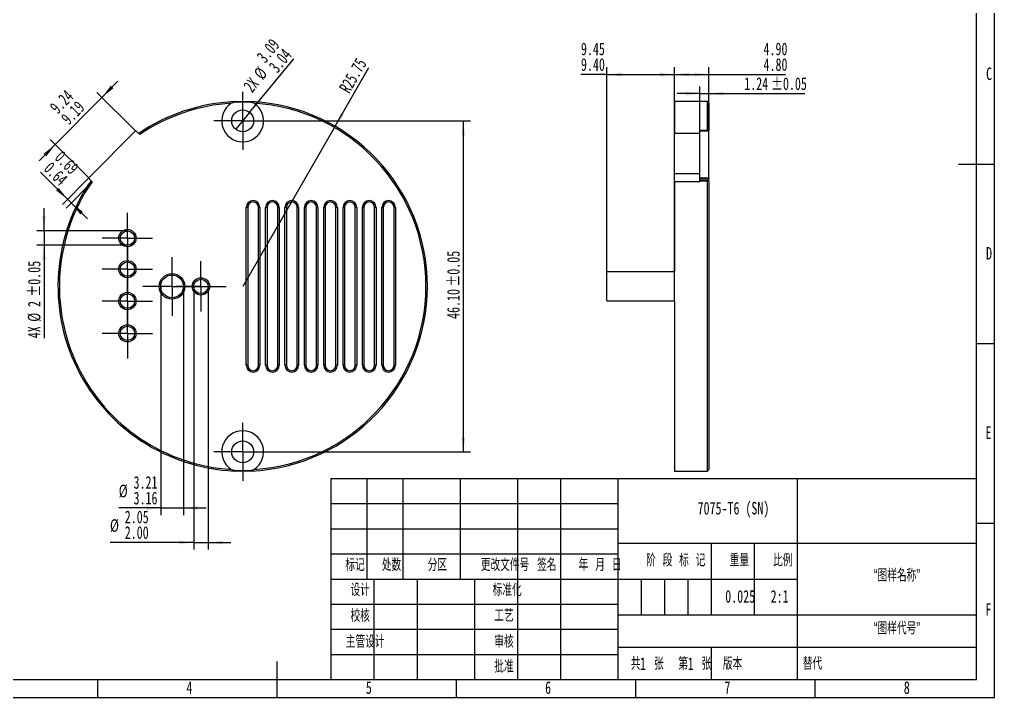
# Model space of a CAD drawing. Header units: millimetres. Extents: x 0 to 420, y 0 to 297.
# Drawn here: x 148.2 to 420, y 0 to 188.9 of the extents above; entities that cross this region are included whole.
import ezdxf

# ---------------------------------------------------------------- set-up
doc = ezdxf.new("R2010")
doc.units = ezdxf.units.MM
for name, color, linetype in [('10', 7, 'Continuous'), ('5', 7, 'Continuous'), ('9', 7, 'Continuous'), ('SLD-0', 7, 'Continuous')]:
    doc.layers.add(name, color=color, linetype=linetype)
doc.styles.add('SLDTEXTSTYLE0', font='TXT', dxfattribs={"width": 0.7, "bigfont": 'bigfont'})
doc.styles.add('SLDTEXTSTYLE1', font='TXT', dxfattribs={"width": 0.62, "bigfont": 'bigfont'})
doc.styles.add('SLDTEXTSTYLE2', font='TXT', dxfattribs={"width": 0.614286, "bigfont": 'bigfont'})
doc.styles.add('SLDTEXTSTYLE3', font='TXT', dxfattribs={"width": 0.6, "bigfont": 'bigfont'})
doc.styles.add('SLDTEXTSTYLE4', font='TXT', dxfattribs={"width": 0.7})
doc.dimstyles.new('SLDDIMSTYLE0', dxfattribs={"dimtxt": 3.5, "dimasz": 4.08, "dimexe": 0, "dimexo": 0.0625, "dimgap": 0.875, "dimtad": 2, "dimlfac": 0.5, "dimrnd": 1e-09, "dimdsep": 46, "dimtxsty": 'SLDTEXTSTYLE4', "dimsah": 1, "dimcen": 0.09, "dimadec": 0, "dimazin": 2, "dimlim": 1, "dimtm": 0.05, "dimtfac": 1, "dimtmove": 0, "dimatfit": 0, "dimfxl": 0, "dimfrac": 2, "dimtolj": 1, "dimarcsym": 0})
doc.dimstyles.new('SLDDIMSTYLE1', dxfattribs={"dimtxt": 3.5, "dimasz": 4.08, "dimexe": 0, "dimexo": 0.0625, "dimgap": 0.875, "dimtad": 2, "dimlfac": 0.5, "dimrnd": 1e-09, "dimzin": 12, "dimdsep": 46, "dimtxsty": 'SLDTEXTSTYLE4', "dimsah": 1, "dimcen": 0.09, "dimadec": 0, "dimazin": 3, "dimlim": 1, "dimtm": 0.05, "dimtfac": 1, "dimtmove": 0, "dimatfit": 0, "dimfxl": 0, "dimfrac": 2, "dimtolj": 1, "dimtzin": 12, "dimarcsym": 0})
doc.dimstyles.new('SLDDIMSTYLE2', dxfattribs={"dimtxt": 3.5, "dimasz": 4.08, "dimexe": 0, "dimexo": 0.0625, "dimgap": 0.875, "dimtad": 2, "dimlfac": 0.5, "dimrnd": 1e-09, "dimzin": 4, "dimdsep": 46, "dimtxsty": 'SLDTEXTSTYLE4', "dimsah": 1, "dimcen": 0.09, "dimadec": 0, "dimazin": 1, "dimtol": 1, "dimtp": 0.05, "dimtm": 0.05, "dimtfac": 1, "dimtofl": 0, "dimtmove": 0, "dimatfit": 3, "dimfxl": 0, "dimfrac": 2, "dimtolj": 1, "dimarcsym": 0})
doc.dimstyles.new('SLDDIMSTYLE3', dxfattribs={"dimtxt": 3.5, "dimasz": 4.08, "dimexe": 0, "dimexo": 0.0625, "dimgap": 0.875, "dimtad": 2, "dimlfac": 0.5, "dimrnd": 1e-09, "dimzin": 12, "dimdsep": 46, "dimtxsty": 'SLDTEXTSTYLE4', "dimsah": 1, "dimcen": 0, "dimadec": 0, "dimazin": 3, "dimtfac": 1, "dimtofl": 0, "dimtmove": 0, "dimatfit": 3, "dimfxl": 0, "dimfrac": 2, "dimtolj": 1, "dimtzin": 12, "dimarcsym": 0})
doc.dimstyles.new('SLDDIMSTYLE4', dxfattribs={"dimtxt": 3.5, "dimasz": 4.08, "dimexe": 0, "dimexo": 0.0625, "dimgap": 0.875, "dimtad": 2, "dimlfac": 0.5, "dimrnd": 1e-09, "dimzin": 12, "dimdsep": 46, "dimtxsty": 'SLDTEXTSTYLE4', "dimsah": 1, "dimcen": 0.09, "dimadec": 0, "dimazin": 3, "dimtol": 1, "dimtp": 0.05, "dimtm": 0.05, "dimtfac": 1, "dimtmove": 0, "dimatfit": 0, "dimfxl": 0, "dimfrac": 2, "dimtolj": 1, "dimarcsym": 0})
doc.dimstyles.new('SLDDIMSTYLE5', dxfattribs={"dimtxt": 3.5, "dimasz": 4.08, "dimexe": 0, "dimexo": 0.0625, "dimgap": 0.875, "dimtad": 2, "dimlfac": 0.5, "dimrnd": 1e-09, "dimzin": 12, "dimdsep": 46, "dimtxsty": 'SLDTEXTSTYLE4', "dimsah": 1, "dimcen": 0.09, "dimadec": 0, "dimazin": 3, "dimlim": 1, "dimtp": 0.05, "dimtfac": 1, "dimtmove": 0, "dimatfit": 0, "dimfxl": 0, "dimfrac": 2, "dimtolj": 1, "dimtzin": 12, "dimarcsym": 0})
doc.dimstyles.new('SLDDIMSTYLE6', dxfattribs={"dimtxt": 3.5, "dimasz": 4.08, "dimexe": 0, "dimexo": 0.0625, "dimgap": 0.875, "dimtad": 2, "dimlfac": 0.5, "dimrnd": 1e-09, "dimzin": 4, "dimdsep": 46, "dimtxsty": 'SLDTEXTSTYLE4', "dimsah": 1, "dimcen": 0.09, "dimadec": 0, "dimazin": 1, "dimlim": 1, "dimtp": 0.05, "dimtfac": 1, "dimtmove": 0, "dimatfit": 0, "dimfxl": 0, "dimfrac": 2, "dimtolj": 1, "dimtzin": 4, "dimarcsym": 0})
doc.dimstyles.new('SLDDIMSTYLE7', dxfattribs={"dimtxt": 3.5, "dimasz": 4.08, "dimexe": 0, "dimexo": 0.0625, "dimgap": 0.875, "dimtad": 2, "dimlfac": 0.5, "dimrnd": 1e-09, "dimzin": 12, "dimdsep": 46, "dimtxsty": 'SLDTEXTSTYLE4', "dimblk1": 'NONE', "dimsah": 1, "dimcen": 0, "dimadec": 0, "dimazin": 3, "dimlim": 1, "dimtp": 0.05, "dimtfac": 1, "dimtmove": 0, "dimatfit": 3, "dimldrblk": 'NONE', "dimfxl": 0, "dimfrac": 2, "dimtolj": 1, "dimtzin": 12, "dimarcsym": 0})
doc.dimstyles.new('SLDDIMSTYLE8', dxfattribs={"dimtxt": 3.5, "dimasz": 4.08, "dimexe": 0, "dimexo": 0.0625, "dimgap": 0.875, "dimtad": 2, "dimlfac": 0.5, "dimrnd": 1e-09, "dimzin": 4, "dimdsep": 46, "dimtxsty": 'SLDTEXTSTYLE4', "dimsah": 1, "dimcen": 0.09, "dimadec": 0, "dimazin": 1, "dimlim": 1, "dimtp": 0.1, "dimtfac": 1, "dimtofl": 0, "dimtmove": 0, "dimatfit": 3, "dimfxl": 0, "dimfrac": 2, "dimtolj": 1, "dimtzin": 4, "dimarcsym": 0})
doc.dimstyles.new('SLDDIMSTYLE9', dxfattribs={"dimtxt": 3.5, "dimasz": 4.08, "dimexe": 0, "dimexo": 0.0625, "dimgap": 0.875, "dimtad": 2, "dimlfac": 0.5, "dimrnd": 1e-09, "dimzin": 4, "dimdsep": 46, "dimtxsty": 'SLDTEXTSTYLE4', "dimsah": 1, "dimcen": 0.09, "dimadec": 0, "dimazin": 1, "dimlim": 1, "dimtp": 0.05, "dimtfac": 1, "dimtofl": 0, "dimtmove": 0, "dimatfit": 3, "dimfxl": 0, "dimfrac": 2, "dimtolj": 1, "dimtzin": 4, "dimarcsym": 0})

# ---------------------------------------------------------------- blocks, each defined once
blk = doc.blocks.new('_D')
at = {"layer": '10'}
for p, q in [((161.61, 138.75), (153.98, 146.29)), ((167.52, 144.73), (160.2, 137.32)), ((168.39, 143.63), (161.19, 136.35)), ((161.61, 138.75), (162.6, 137.77)), ((162.6, 137.77), (167.11, 133.31))]:
    blk.add_line(p, q, dxfattribs=at)
for points in [[(161.61, 138.75), (159.06, 141.98), (158.35, 141.25)], [(162.6, 137.77), (165.14, 134.54), (165.86, 135.27)]]:
    blk.add_solid(points, dxfattribs=at)
at = {"layer": '10', "char_height": 3.5, "attachment_point": 1, "rotation": 315.3524, "style": 'SLDTEXTSTYLE4'}
for s, insert in [('0.69', (160.21, 152.59)), ('0.64', (157.15, 149.5))]:
    blk.add_mtext(s, dxfattribs=dict(at, insert=insert))
blk = doc.blocks.new('_D_1')
at = {"layer": '10'}
for p, q in [((171.12, 167.15), (175.58, 171.67)), ((180.51, 157.88), (169.7, 168.56)), ((158.13, 154.01), (171.12, 167.15)), ((167.52, 144.73), (156.71, 155.41)), ((158.13, 154.01), (153.67, 149.49))]:
    blk.add_line(p, q, dxfattribs=at)
for points in [[(171.12, 167.15), (174.35, 169.7), (173.63, 170.41)], [(158.13, 154.01), (154.9, 151.46), (155.63, 150.75)]]:
    blk.add_solid(points, dxfattribs=at)
at = {"layer": '10', "char_height": 3.5, "attachment_point": 1, "rotation": 45.3524, "style": 'SLDTEXTSTYLE4'}
for s, insert in [('9.24', (156.33, 164.8)), ('9.19', (159.43, 161.75))]:
    blk.add_mtext(s, dxfattribs=dict(at, insert=insert))
blk = doc.blocks.new('_D_2')
at = {"layer": '10'}
for p, q in [((218.43, 160.63), (273.89, 160.63)), ((271.89, 160.63), (271.89, 68.43)), ((218.43, 68.43), (273.89, 68.43))]:
    blk.add_line(p, q, dxfattribs=at)
for points in [[(271.89, 160.63), (271.38, 156.55), (272.4, 156.55)], [(271.89, 68.43), (272.4, 72.51), (271.38, 72.51)]]:
    blk.add_solid(points, dxfattribs=at)
at = {"layer": '10', "char_height": 3.5, "attachment_point": 1, "rotation": 90, "style": 'SLDTEXTSTYLE4'}
for s, insert in [('±0.05', (267.38, 114.43)), ('46.10', (267.38, 105.45))]:
    blk.add_mtext(s, dxfattribs=dict(at, insert=insert))
blk = doc.blocks.new('_D_3')
at = {"layer": '10'}
for q in [(245.59, 175.5), (210.39, 114.53)]:
    blk.add_line((236.14, 159.13), q, dxfattribs=at)
blk.add_solid([(236.14, 159.13), (238.62, 162.41), (237.74, 162.92)], dxfattribs=at)
at = {"layer": '10', "insert": (237.08, 169.79), "char_height": 3.5, "attachment_point": 1, "rotation": 60, "style": 'SLDTEXTSTYLE4'}
blk.add_mtext('R25.75', dxfattribs=at)
blk = doc.blocks.new('_D_4')
at = {"layer": '10'}
for p, q in [((155.01, 129.97), (155.01, 136.32)), ((178.25, 129.97), (153.01, 129.97)), ((155.01, 129.97), (155.01, 125.97)), ((178.25, 125.97), (153.01, 125.97)), ((155.01, 125.97), (155.01, 100.07))]:
    blk.add_line(p, q, dxfattribs=at)
for points in [[(155.01, 129.97), (155.52, 134.05), (154.5, 134.05)], [(155.01, 125.97), (154.5, 121.89), (155.52, 121.89)]]:
    blk.add_solid(points, dxfattribs=at)
at = {"layer": '10', "char_height": 3.5, "attachment_point": 1, "rotation": 90, "style": 'SLDTEXTSTYLE4'}
for s, insert in [('±0.05', (150.5, 111.63)), ('2', (150.5, 108.78)), ('%%c', (150.49, 104.67)), ('4X', (150.5, 100.07))]:
    blk.add_mtext(s, dxfattribs=dict(at, insert=insert))
blk = doc.blocks.new('_D_5')
at = {"layer": '10'}
for p, q in [((187.54, 114.51), (187.54, 50.79)), ((193.86, 114.51), (193.86, 50.79)), ((187.54, 52.79), (175.85, 52.79)), ((187.54, 52.79), (193.86, 52.79)), ((193.86, 52.79), (200.21, 52.79))]:
    blk.add_line(p, q, dxfattribs=at)
for points in [[(187.54, 52.79), (183.46, 53.3), (183.46, 52.28)], [(193.86, 52.79), (197.94, 52.28), (197.94, 53.3)]]:
    blk.add_solid(points, dxfattribs=at)
at = {"layer": '10', "char_height": 3.5, "attachment_point": 1, "style": 'SLDTEXTSTYLE4'}
for s, insert in [('3.21', (179.97, 61.66)), ('%%c', (175.85, 59.28)), ('3.16', (179.97, 57.3))]:
    blk.add_mtext(s, dxfattribs=dict(at, insert=insert))
blk = doc.blocks.new('_D_6')
at = {"layer": '10'}
for p, q in [((196.75, 114.51), (196.75, 41.18)), ((200.75, 114.51), (200.75, 41.18)), ((196.75, 43.18), (173.41, 43.18)), ((196.75, 43.18), (200.75, 43.18)), ((200.75, 43.18), (207.1, 43.18))]:
    blk.add_line(p, q, dxfattribs=at)
for points in [[(196.75, 43.18), (192.67, 43.68), (192.67, 42.67)], [(200.75, 43.18), (204.83, 42.67), (204.83, 43.68)]]:
    blk.add_solid(points, dxfattribs=at)
at = {"layer": '10', "char_height": 3.5, "attachment_point": 1, "style": 'SLDTEXTSTYLE4'}
for s, insert in [('2.05', (177.52, 52.04)), ('%%c', (173.41, 49.66)), ('2.00', (177.52, 47.69))]:
    blk.add_mtext(s, dxfattribs=dict(at, insert=insert))
blk = doc.blocks.new('_D_7')
at = {"layer": '10'}
for q in [(224.62, 177.93), (208.46, 158.28)]:
    blk.add_line((212.32, 162.98), q, dxfattribs=at)
blk.add_solid([(212.32, 162.98), (215.3, 165.81), (214.52, 166.45)], dxfattribs=at)
at = {"layer": '10', "char_height": 3.5, "attachment_point": 1, "rotation": 50.5728, "style": 'SLDTEXTSTYLE4'}
for s, insert in [('3.09', (213.99, 178.72)), ('3.04', (217.36, 175.95)), ('%%c', (213.22, 174.03)), ('2X', (210.31, 170.47))]:
    blk.add_mtext(s, dxfattribs=dict(at, insert=insert))
blk = doc.blocks.new('_None')
blk = doc.blocks.new('SW_CENTERMARKSYMBOL_0')
at = {"layer": '10', "color": 0}
for p, q in [((0, 5), (0, 8.04)), ((0, 0), (0, 5)), ((-5, 0), (-8.04, 0)), ((0, 0), (-5, 0)), ((0, 0), (0, -5)), ((0, 0), (5, 0)), ((5, 0), (8.04, 0)), ((0, -5), (0, -8.04))]:
    blk.add_line(p, q, dxfattribs=at)
blk = doc.blocks.new('SW_CENTERMARKSYMBOL_1')
at = {"layer": '10', "color": 0}
for p, q in [((0, 5), (0, 8.04)), ((0, 0), (0, 5)), ((-5, 0), (-8.04, 0)), ((0, 0), (-5, 0)), ((0, 0), (0, -5)), ((0, 0), (5, 0)), ((5, 0), (8.04, 0)), ((0, -5), (0, -8.04))]:
    blk.add_line(p, q, dxfattribs=at)
blk = doc.blocks.new('SW_CENTERMARKSYMBOL_2')
at = {"layer": '10', "color": 0}
for p, q in [((0, 5), (0, 8.16)), ((0, 0), (0, 5)), ((-5, 0), (-8.16, 0)), ((0, 0), (-5, 0)), ((0, 0), (0, -5)), ((0, 0), (5, 0)), ((5, 0), (8.16, 0)), ((0, -5), (0, -8.16))]:
    blk.add_line(p, q, dxfattribs=at)
blk = doc.blocks.new('SW_CENTERMARKSYMBOL_3')
at = {"layer": '10', "color": 0}
for p, q in [((0, 5), (0, 7)), ((0, 0), (0, 5)), ((-5, 0), (-7, 0)), ((0, 0), (-5, 0)), ((0, 0), (0, -5)), ((0, 0), (5, 0)), ((5, 0), (7, 0)), ((0, -5), (0, -7))]:
    blk.add_line(p, q, dxfattribs=at)
blk = doc.blocks.new('SW_CENTERMARKSYMBOL_4')
at = {"layer": '10', "color": 0}
for p, q in [((0, 5), (0, 7)), ((0, 0), (0, 5)), ((-5, 0), (-7, 0)), ((0, 0), (-5, 0)), ((0, 0), (0, -5)), ((0, 0), (5, 0)), ((5, 0), (7, 0)), ((0, -5), (0, -7))]:
    blk.add_line(p, q, dxfattribs=at)
blk = doc.blocks.new('SW_CENTERMARKSYMBOL_5')
at = {"layer": '10', "color": 0}
for p, q in [((0, 5), (0, 7)), ((0, 0), (0, 5)), ((-5, 0), (-7, 0)), ((0, 0), (-5, 0)), ((0, 0), (0, -5)), ((0, 0), (5, 0)), ((5, 0), (7, 0)), ((0, -5), (0, -7))]:
    blk.add_line(p, q, dxfattribs=at)
blk = doc.blocks.new('SW_CENTERMARKSYMBOL_6')
at = {"layer": '10', "color": 0}
for p, q in [((0, 5), (0, 7)), ((0, 0), (0, 5)), ((-5, 0), (-7, 0)), ((0, 0), (-5, 0)), ((0, 0), (0, -5)), ((0, 0), (5, 0)), ((5, 0), (7, 0)), ((0, -5), (0, -7))]:
    blk.add_line(p, q, dxfattribs=at)
blk = doc.blocks.new('SW_CENTERMARKSYMBOL_7')
at = {"layer": '10', "color": 0}
for p, q in [((0, 5), (0, 7)), ((0, 0), (0, 5)), ((-5, 0), (-7, 0)), ((0, 0), (-5, 0)), ((0, 0), (0, -5)), ((0, 0), (5, 0)), ((5, 0), (7, 0)), ((0, -5), (0, -7))]:
    blk.add_line(p, q, dxfattribs=at)
blk = doc.blocks.new('_D_8')
at = {"layer": '10'}
for p, q in [((330.77, 145.84), (330.77, 175.55)), ((340.36, 143.63), (340.36, 175.55)), ((330.77, 173.55), (340.36, 173.55)), ((340.36, 173.55), (361.74, 173.55))]:
    blk.add_line(p, q, dxfattribs=at)
for points in [[(330.77, 173.55), (334.85, 173.04), (334.85, 174.06)], [(340.36, 173.55), (336.28, 174.06), (336.28, 173.04)]]:
    blk.add_solid(points, dxfattribs=at)
at = {"layer": '10', "char_height": 3.5, "attachment_point": 1, "style": 'SLDTEXTSTYLE4'}
for s, insert in [('4.90', (355.61, 182.42)), ('4.80', (355.61, 178.06))]:
    blk.add_mtext(s, dxfattribs=dict(at, insert=insert))
blk = doc.blocks.new('_D_9')
at = {"layer": '10'}
for p, q in [((311.96, 118.69), (311.96, 175.55)), ((330.77, 110.5), (330.77, 175.55)), ((311.96, 173.55), (304.71, 173.55)), ((311.96, 173.55), (330.77, 173.55))]:
    blk.add_line(p, q, dxfattribs=at)
for points in [[(311.96, 173.55), (316.04, 173.04), (316.04, 174.06)], [(330.77, 173.55), (326.69, 174.06), (326.69, 173.04)]]:
    blk.add_solid(points, dxfattribs=at)
at = {"layer": '10', "char_height": 3.5, "attachment_point": 1, "style": 'SLDTEXTSTYLE4'}
for s, insert in [('9.45', (304.71, 182.42)), ('9.40', (304.71, 178.06))]:
    blk.add_mtext(s, dxfattribs=dict(at, insert=insert))
blk = doc.blocks.new('_D_10')
at = {"layer": '10'}
for p, q in [((337.89, 157.88), (337.89, 170.23)), ((340.36, 157.88), (340.36, 170.23)), ((337.89, 168.23), (331.54, 168.23)), ((337.89, 168.23), (340.36, 168.23)), ((340.36, 168.23), (367.11, 168.23))]:
    blk.add_line(p, q, dxfattribs=at)
for points in [[(337.89, 168.23), (333.81, 168.74), (333.81, 167.72)], [(340.36, 168.23), (344.44, 167.72), (344.44, 168.74)]]:
    blk.add_solid(points, dxfattribs=at)
at = {"layer": '10', "char_height": 3.5, "attachment_point": 1, "style": 'SLDTEXTSTYLE4'}
for s, insert in [('1.24', (350.24, 172.74)), ('±0.05', (357.69, 172.74))]:
    blk.add_mtext(s, dxfattribs=dict(at, insert=insert))

msp = doc.modelspace()

# ---------------------------------------------------------------- linework, layer by layer
at = {"color": 7, "linetype": 'Continuous', "lineweight": 25}
for p, q in [((208.153, 165.81), (208.035, 165.977)), ((212.627, 165.81), (212.745, 165.977)), ((339.457, 166.031), (330.766, 166.031)), ((330.766, 166.031), (330.766, 157.111)), ((339.959, 157.911), (339.959, 165.977)), ((340.131, 165.81), (339.959, 165.977)), ((340.131, 165.81), (339.959, 165.977)), ((340.359, 165.533), (340.359, 157.911)), ((167.521, 144.734), (180.507, 157.881)), ((180.649, 157.882), (181.716, 156.828)), ((340.359, 157.911), (337.886, 157.911)), ((337.886, 157.911), (337.886, 157.881)), ((337.886, 157.881), (340.359, 157.881)), ((337.886, 144.734), (337.886, 157.881)), ((340.359, 157.911), (340.359, 157.881)), ((340.359, 144.734), (340.359, 157.881)), ((337.886, 157.111), (330.766, 157.111)), ((330.766, 145.844), (330.766, 157.111)), ((167.974, 144.145), (167.521, 144.592)), ((168.386, 143.632), (167.974, 144.145)), ((337.886, 145.844), (330.766, 145.844)), ((330.766, 143.708), (330.766, 145.844)), ((337.886, 144.734), (337.886, 144.592)), ((337.886, 144.734), (340.359, 144.734)), ((337.886, 144.592), (340.359, 144.592)), ((337.886, 144.145), (337.886, 144.592)), ((337.886, 144.145), (340.359, 144.145)), ((337.886, 143.957), (337.886, 144.145)), ((340.359, 144.734), (340.359, 144.592)), ((340.359, 144.145), (340.359, 144.592)), ((340.359, 143.632), (340.359, 144.145)), ((330.766, 143.708), (330.766, 118.691)), ((330.766, 143.708), (337.886, 143.708)), ((337.886, 143.708), (337.886, 143.957)), ((337.886, 143.957), (339.959, 143.957)), ((339.959, 63.085), (339.959, 143.957)), ((340.359, 143.632), (340.359, 63.53)), ((211.383, 92.531), (211.383, 136.531)), ((211.783, 136.531), (211.383, 136.531)), ((211.783, 136.531), (211.783, 92.531)), ((214.783, 92.531), (214.783, 136.531)), ((215.183, 136.531), (214.783, 136.531)), ((215.183, 136.531), (215.183, 92.531)), ((216.783, 92.531), (216.783, 136.531)), ((217.183, 136.531), (216.783, 136.531)), ((217.183, 136.531), (217.183, 92.531)), ((220.583, 136.531), (220.183, 136.531)), ((220.183, 92.531), (220.183, 136.531)), ((220.583, 136.531), (220.583, 92.531)), ((222.183, 92.531), (222.183, 136.531)), ((222.583, 136.531), (222.183, 136.531)), ((222.583, 136.531), (222.583, 92.531)), ((225.583, 92.531), (225.583, 136.531)), ((225.983, 136.531), (225.583, 136.531)), ((225.983, 136.531), (225.983, 92.531)), ((227.583, 92.531), (227.583, 136.531)), ((227.983, 136.531), (227.583, 136.531)), ((227.983, 136.531), (227.983, 92.531)), ((230.983, 92.531), (230.983, 136.531)), ((231.383, 136.531), (230.983, 136.531)), ((231.383, 136.531), (231.383, 92.531)), ((232.983, 92.531), (232.983, 136.531)), ((233.383, 136.531), (232.983, 136.531)), ((233.383, 136.531), (233.383, 92.531)), ((236.783, 136.531), (236.383, 136.531)), ((236.383, 92.531), (236.383, 136.531)), ((236.783, 136.531), (236.783, 92.531)), ((238.383, 92.531), (238.383, 136.531)), ((238.783, 136.531), (238.383, 136.531)), ((238.783, 136.531), (238.783, 92.531)), ((242.183, 136.531), (241.783, 136.531)), ((241.783, 92.531), (241.783, 136.531)), ((242.183, 136.531), (242.183, 92.531)), ((243.783, 92.531), (243.783, 136.531)), ((244.183, 136.531), (243.783, 136.531)), ((244.183, 136.531), (244.183, 92.531)), ((247.183, 92.531), (247.183, 136.531)), ((247.583, 136.531), (247.183, 136.531)), ((247.583, 136.531), (247.583, 92.531)), ((249.183, 92.531), (249.183, 136.531)), ((249.583, 136.531), (249.183, 136.531)), ((249.583, 136.531), (249.583, 92.531)), ((252.983, 136.531), (252.583, 136.531)), ((252.583, 92.531), (252.583, 136.531)), ((252.983, 136.531), (252.983, 92.531)), ((311.959, 110.503), (311.959, 118.691)), ((311.959, 118.691), (330.766, 118.691)), ((311.959, 118.691), (330.766, 118.691)), ((311.959, 118.691), (311.959, 118.691)), ((311.959, 110.503), (330.766, 110.503)), ((330.766, 110.503), (330.766, 63.031)), ((211.783, 92.531), (211.383, 92.531)), ((215.183, 92.531), (214.783, 92.531)), ((217.183, 92.531), (216.783, 92.531)), ((220.583, 92.531), (220.183, 92.531)), ((222.583, 92.531), (222.183, 92.531)), ((225.983, 92.531), (225.583, 92.531)), ((227.983, 92.531), (227.583, 92.531)), ((231.383, 92.531), (230.983, 92.531)), ((233.383, 92.531), (232.983, 92.531)), ((236.783, 92.531), (236.383, 92.531)), ((238.783, 92.531), (238.383, 92.531)), ((242.183, 92.531), (241.783, 92.531)), ((244.183, 92.531), (243.783, 92.531)), ((247.583, 92.531), (247.183, 92.531)), ((249.583, 92.531), (249.183, 92.531)), ((252.983, 92.531), (252.583, 92.531)), ((208.153, 63.253), (208.035, 63.085)), ((212.627, 63.253), (212.745, 63.085)), ((330.766, 63.031), (339.457, 63.031)), ((340.131, 63.253), (339.959, 63.085)), ((340.131, 63.253), (339.959, 63.085))]:
    msp.add_line(p, q, dxfattribs=at)
for centre, radius in [((210.39, 160.631), 3.04), ((178.254, 127.969), 2.4), ((178.254, 127.969), 2), ((178.254, 119.329), 2.4), ((178.254, 119.329), 2), ((190.7, 114.507), 3.56), ((190.7, 114.507), 3.16), ((198.75, 114.507), 2.4), ((198.75, 114.507), 2), ((178.254, 110.429), 2.4), ((178.254, 110.429), 2), ((178.254, 101.429), 2.4), ((178.254, 101.429), 2), ((210.39, 68.431), 3.04)]:
    msp.add_circle(centre, radius, dxfattribs=at)
for centre, radius, start, end in [((210.39, 114.531), 51.5, 92.62078, 124.22287), ((210.39, 114.531), 51.5, 272.62078, 87.37922), ((210.39, 114.531), 51.1, 93.56275, 124.13463), ((210.39, 160.631), 5.84, 122.9386, 57.0614), ((210.39, 114.531), 51.1, 273.56275, 86.43725), ((180.578, 157.811), 0.1, 45.35241, 135.35241), ((167.592, 144.663), 0.1, 135.35241, 225.35241), ((210.39, 114.531), 51.5, 145.15365, 267.37922), ((210.39, 114.531), 51.1, 145.2859, 266.43725), ((213.283, 136.531), 1.9, 0, 180), ((213.283, 136.531), 1.5, 0, 180), ((218.683, 136.531), 1.9, 0, 180), ((218.683, 136.531), 1.5, 0, 180), ((224.083, 136.531), 1.9, 0, 180), ((224.083, 136.531), 1.5, 0, 180), ((229.483, 136.531), 1.9, 0, 180), ((229.483, 136.531), 1.5, 0, 180), ((234.883, 136.531), 1.9, 0, 180), ((234.883, 136.531), 1.5, 0, 180), ((240.283, 136.531), 1.9, 0, 180), ((240.283, 136.531), 1.5, 0, 180), ((245.683, 136.531), 1.9, 0, 180), ((245.683, 136.531), 1.5, 0, 180), ((251.083, 136.531), 1.9, 0, 180), ((251.083, 136.531), 1.5, 0, 180), ((213.283, 92.531), 1.9, 180, 0), ((213.283, 92.531), 1.5, 180, 0), ((218.683, 92.531), 1.9, 180, 0), ((218.683, 92.531), 1.5, 180, 0), ((224.083, 92.531), 1.9, 180, 0), ((224.083, 92.531), 1.5, 180, 0), ((229.483, 92.531), 1.9, 180, 0), ((229.483, 92.531), 1.5, 180, 0), ((234.883, 92.531), 1.9, 180, 0), ((234.883, 92.531), 1.5, 180, 0), ((240.283, 92.531), 1.9, 180, 0), ((240.283, 92.531), 1.5, 180, 0), ((245.683, 92.531), 1.9, 180, 0), ((245.683, 92.531), 1.5, 180, 0), ((251.083, 92.531), 1.9, 180, 0), ((251.083, 92.531), 1.5, 180, 0), ((210.39, 68.431), 5.84, 302.9386, 237.0614)]:
    msp.add_arc(centre, radius, start, end, dxfattribs=at)
for points, knots in [([(208.035, 165.977), (208.131, 165.982), (208.319, 165.99), (208.702, 166.004), (209.189, 166.018), (209.689, 166.027), (210.093, 166.031), (210.497, 166.032), (211.001, 166.029), (211.597, 166.018), (212.081, 166.004), (212.462, 165.99), (212.65, 165.982), (212.745, 165.977)], [0, 0, 0, 0, 0.0637074, 0.1255146, 0.2508529, 0.375866, 0.4387069, 0.5016467, 0.6261435, 0.7501614, 0.8750428, 0.9365689, 1, 1, 1, 1]), ([(212.627, 165.81), (212.537, 165.813), (212.358, 165.818), (211.994, 165.828), (211.625, 165.835), (211.251, 165.84), (210.968, 165.843), (210.684, 165.844), (210.397, 165.845), (210.109, 165.844), (209.821, 165.843), (209.536, 165.84), (209.159, 165.835), (208.788, 165.828), (208.423, 165.818), (208.244, 165.813), (208.153, 165.81)], [0, 0, 0, 0, 0.0636028, 0.1257097, 0.2506685, 0.3126136, 0.3744105, 0.4362607, 0.4983901, 0.5610192, 0.623594, 0.6859637, 0.7483387, 0.8737719, 0.9361207, 1, 1, 1, 1]), ([(339.959, 165.977), (339.816, 165.993), (339.532, 166.024), (339.482, 166.029), (339.457, 166.031)], [0, 0, 0, 0, 0.50186988, 1, 1, 1, 1]), ([(212.745, 63.085), (212.649, 63.081), (212.461, 63.073), (212.078, 63.058), (211.591, 63.044), (211.091, 63.035), (210.687, 63.032), (210.283, 63.031), (209.779, 63.034), (209.183, 63.044), (208.699, 63.059), (208.318, 63.073), (208.13, 63.081), (208.035, 63.085)], [0, 0, 0, 0, 0.0637074, 0.1255146, 0.2508529, 0.375866, 0.4387069, 0.5016467, 0.6261435, 0.7501614, 0.8750428, 0.9365689, 1, 1, 1, 1]), ([(208.153, 63.253), (208.243, 63.25), (208.422, 63.244), (208.786, 63.235), (209.155, 63.228), (209.53, 63.223), (209.812, 63.22), (210.097, 63.218), (210.383, 63.218), (210.671, 63.218), (210.959, 63.22), (211.244, 63.223), (211.621, 63.228), (211.992, 63.235), (212.357, 63.244), (212.536, 63.25), (212.627, 63.253)], [0, 0, 0, 0, 0.0636028, 0.1257097, 0.2506685, 0.3126136, 0.3744105, 0.4362607, 0.4983901, 0.5610192, 0.623594, 0.6859637, 0.7483387, 0.8737719, 0.9361207, 1, 1, 1, 1]), ([(339.457, 63.031), (339.456, 63.031), (339.412, 63.027), (339.564, 63.042), (339.827, 63.071), (339.959, 63.085)], [0, 0, 0, 0, 0.0032702, 0.5001932, 1, 1, 1, 1])]:
    msp.add_open_spline(points, degree=3, knots=knots, dxfattribs=at)
for points in [[(208.153, 165.81), (207.833, 165.732), (207.52, 165.639), (207.215, 165.533)], [(213.566, 165.533), (213.26, 165.639), (212.947, 165.732), (212.627, 165.81)], [(340.131, 165.81), (340.195, 165.732), (340.271, 165.639), (340.359, 165.533)], [(339.959, 143.957), (340.092, 143.849), (340.225, 143.74), (340.359, 143.632)], [(207.215, 63.53), (207.52, 63.423), (207.833, 63.33), (208.153, 63.253)], [(212.627, 63.253), (212.947, 63.33), (213.26, 63.423), (213.566, 63.53)], [(340.359, 63.53), (340.271, 63.423), (340.195, 63.33), (340.131, 63.253)]]:
    msp.add_open_spline(points, degree=3, dxfattribs=at)
at = {"layer": '10', "color": 7, "lineweight": 25}
for p, q in [((245, 61), (245, 33)), ((255, 61), (255, 33)), ((271, 61), (271, 33)), ((287, 61), (287, 5)), ((299, 61), (299, 5)), ((315, 61), (315, 5)), ((365, 61), (365, 33)), ((315, 43), (415, 43)), ((340.986, 43), (340.986, 23)), ((353, 43), (353, 23)), ((235, 40), (315, 40)), ((235, 33), (365, 33)), ((247, 33), (247, 5)), ((259, 33), (259, 5)), ((275, 33), (275, 5)), ((365, 33), (365, 5)), ((235, 26), (315, 26)), ((315, 23), (415, 23)), ((235, 19), (315, 19)), ((315, 14), (415, 14)), ((235, 12), (315, 12))]:
    msp.add_line(p, q, dxfattribs=at)
at = {"layer": '10', "color": 7}
for p, q in [((235, 54), (315, 54)), ((235, 47), (315, 47))]:
    msp.add_line(p, q, dxfattribs=at)
at = {"layer": '5', "color": 7, "lineweight": 25}
for p, q in [((415, 5), (415, 292)), ((235, 61), (415, 61)), ((235, 61), (235, 5)), ((0, 5), (415, 5))]:
    msp.add_line(p, q, dxfattribs=at)
at = {"layer": '5', "lineweight": 25}
for p, q in [((420, 148.5), (410, 148.5)), ((220, 0), (220, 10))]:
    msp.add_line(p, q, dxfattribs=at)
at = {"layer": '5'}
for p, q in [((420, 98.5), (415, 98.5)), ((420, 48.5), (415, 48.5)), ((170, 0), (170, 5)), ((270, 0), (270, 5)), ((320, 0), (320, 5)), ((370, 0), (370, 5))]:
    msp.add_line(p, q, dxfattribs=at)
at = {"layer": '9', "color": 7}
for p, q in [((420, 148.5), (420, 297)), ((420, 0), (420, 148.5)), ((0, 0), (420, 0))]:
    msp.add_line(p, q, dxfattribs=at)
at = {"layer": 'SLD-0'}
for p, q in [((321.5, 33), (321.5, 23)), ((328, 33), (328, 23)), ((334.5, 33), (334.5, 23))]:
    msp.add_line(p, q, dxfattribs=at)
at = {"layer": 'SLD-0', "lineweight": 25}
msp.add_line((340.986, 14), (340.986, 5), dxfattribs=at)

# ---------------------------------------------------------------- block references
at = {"layer": '10'}
for name, p in [('SW_CENTERMARKSYMBOL_0', (210.39, 160.631)), ('SW_CENTERMARKSYMBOL_4', (178.254, 127.969)), ('SW_CENTERMARKSYMBOL_6', (178.254, 119.329)), ('SW_CENTERMARKSYMBOL_2', (190.7, 114.507)), ('SW_CENTERMARKSYMBOL_3', (198.75, 114.507)), ('SW_CENTERMARKSYMBOL_5', (178.254, 110.429)), ('SW_CENTERMARKSYMBOL_7', (178.254, 101.429)), ('SW_CENTERMARKSYMBOL_1', (210.39, 68.431))]:
    msp.add_blockref(name, p, dxfattribs=at)

# ---------------------------------------------------------------- texts
at = {"layer": '10', "char_height": 3.5}
for s, insert, attachment_point, style in [('C', (418.482, 175.506), 2, 'SLDTEXTSTYLE4'), ('D', (418.484, 125.506), 2, 'SLDTEXTSTYLE4'), ('E', (418.318, 75.506), 2, 'SLDTEXTSTYLE4'), ('7075-T6 (SN)', (347.224, 54.481), 2, 'SLDTEXTSTYLE4'), ('“图样名称”', (392.797, 35.791), 2, 'SLDTEXTSTYLE0'), ('0.025', (349.093, 29.905), 2, 'SLDTEXTSTYLE4'), ('2:1', (360.084, 29.905), 2, 'SLDTEXTSTYLE4'), ('F', (418.279, 26.256), 2, 'SLDTEXTSTYLE4'), ('“图样代号”', (392.799, 21.05), 2, 'SLDTEXTSTYLE0'), ('1', (321.142, 11.201), 1, 'SLDTEXTSTYLE4'), ('1', (334.479, 11.201), 1, 'SLDTEXTSTYLE4'), ('4', (195.544, 4.506), 2, 'SLDTEXTSTYLE4'), ('5', (245.544, 4.506), 2, 'SLDTEXTSTYLE4'), ('6', (295.547, 4.506), 2, 'SLDTEXTSTYLE4'), ('7', (345.547, 4.506), 2, 'SLDTEXTSTYLE4'), ('8', (395.547, 4.506), 2, 'SLDTEXTSTYLE4')]:
    msp.add_mtext(s, dxfattribs=dict(at, insert=insert, attachment_point=attachment_point, style=style))
at = {"layer": '10', "color": 7, "char_height": 3.5, "attachment_point": 2}
for s, insert, style in [('标记', (241.711, 38.717), 'SLDTEXTSTYLE0'), ('处数', (251.886, 38.717), 'SLDTEXTSTYLE0'), ('分区', (264.683, 38.717), 'SLDTEXTSTYLE0'), ('更改文件号', (283.529, 38.717), 'SLDTEXTSTYLE0'), ('签名', (295.187, 38.717), 'SLDTEXTSTYLE0'), ('年 月 日', (310.041, 38.717), 'SLDTEXTSTYLE1'), ('阶 段 标 记', (331.125, 39.994), 'SLDTEXTSTYLE2'), ('重量', (348.85, 39.994), 'SLDTEXTSTYLE0'), ('比例', (360.942, 39.994), 'SLDTEXTSTYLE0'), ('设计', (243.15, 31.734), 'SLDTEXTSTYLE0'), ('标准化', (284.121, 31.734), 'SLDTEXTSTYLE0'), ('校核', (243.149, 24.556), 'SLDTEXTSTYLE0'), ('工艺', (283.235, 24.599), 'SLDTEXTSTYLE0'), ('主管设计', (244.531, 17.33), 'SLDTEXTSTYLE0'), ('审核', (283.234, 17.33), 'SLDTEXTSTYLE0'), ('共  张', (323.178, 11.201), 'SLDTEXTSTYLE3'), ('第  张', (336.442, 11.201), 'SLDTEXTSTYLE3'), ('版本', (346.961, 11.201), 'SLDTEXTSTYLE0'), ('批准', (283.217, 10.441), 'SLDTEXTSTYLE0')]:
    msp.add_mtext(s, dxfattribs=dict(at, insert=insert, style=style))
at = {"layer": 'SLD-0', "insert": (366.561, 11.201), "char_height": 3.5, "attachment_point": 1, "style": 'SLDTEXTSTYLE0'}
msp.add_mtext('替代', dxfattribs=at)

# ---------------------------------------------------------------- dimensions: what is measured, and where the dimension line sits
at = {"layer": '10'}
dim = msp.add_diameter_dim_2p(p1=(208.459, 158.283), p2=(212.321, 162.98), text='2X <>', dimstyle='SLDDIMSTYLE7', dxfattribs=at)
dim.commit()
dim.dimension.update_dxf_attribs({"geometry": '_D_7', "text_midpoint": (220.266, 172.643), "dimtype": 163})
dim = msp.add_radius_dim(center=(210.39, 114.531), mpoint=(236.14, 159.132), dimstyle='SLDDIMSTYLE3', dxfattribs=at)
dim.commit()
dim.dimension.update_dxf_attribs({"geometry": '_D_3', "text_midpoint": (243.309, 171.549), "dimtype": 164})
for base, p1, p2, dimstyle, picture, middle in [((330.766, 173.55), (311.959, 118.691), (330.766, 110.504), 'SLDDIMSTYLE9', '_D_9', (307.777, 173.55)), ((340.359, 173.55), (330.766, 145.844), (340.359, 143.632), 'SLDDIMSTYLE8', '_D_8', (358.676, 173.55)), ((340.359, 168.23), (337.886, 157.881), (340.359, 157.881), 'SLDDIMSTYLE4', '_D_10', (358.676, 168.23))]:
    dim = msp.add_linear_dim(base=base, p1=p1, p2=p2, dimstyle=dimstyle, dxfattribs=at)
    dim.commit()
    dim.dimension.update_dxf_attribs({"geometry": picture, "text_midpoint": middle, "dimtype": 160})
for base, p1, p2, angle, dimstyle, picture, middle in [((171.119, 167.154), (167.521, 144.734), (180.507, 157.881), 45.35241, 'SLDDIMSTYLE1', '_D_1', (164.798, 160.755)), ((271.89, 68.431), (218.43, 160.631), (218.43, 68.431), 90, 'SLDDIMSTYLE2', '_D_2', (271.89, 114.648)), ((162.597, 137.771), (167.521, 144.734), (168.386, 143.632), 315.35241, 'SLDDIMSTYLE0', '_D', (156.158, 144.131))]:
    dim = msp.add_linear_dim(base=base, p1=p1, p2=p2, angle=angle, dimstyle=dimstyle, dxfattribs=at)
    dim.commit()
    dim.dimension.update_dxf_attribs({"geometry": picture, "text_midpoint": middle, "dimtype": 160})
dim = msp.add_linear_dim(base=(155.011, 125.969), p1=(178.254, 129.969), p2=(178.254, 125.969), angle=90, text='4X %%c<>', dimstyle='SLDDIMSTYLE4', dxfattribs=at)
dim.commit()
dim.dimension.update_dxf_attribs({"geometry": '_D_4', "text_midpoint": (155.011, 110.562), "dimtype": 160})
for base, p1, p2, dimstyle, picture, middle in [((200.75, 43.175), (196.75, 114.507), (200.75, 114.507), 'SLDDIMSTYLE6', '_D_6', (178.536, 43.175)), ((193.86, 52.79), (187.54, 114.507), (193.86, 114.507), 'SLDDIMSTYLE5', '_D_5', (180.98, 52.79))]:
    dim = msp.add_linear_dim(base=base, p1=p1, p2=p2, text='%%c<>', dimstyle=dimstyle, dxfattribs=at)
    dim.commit()
    dim.dimension.update_dxf_attribs({"geometry": picture, "text_midpoint": middle, "dimtype": 160})

doc.saveas('drawing.dxf')
